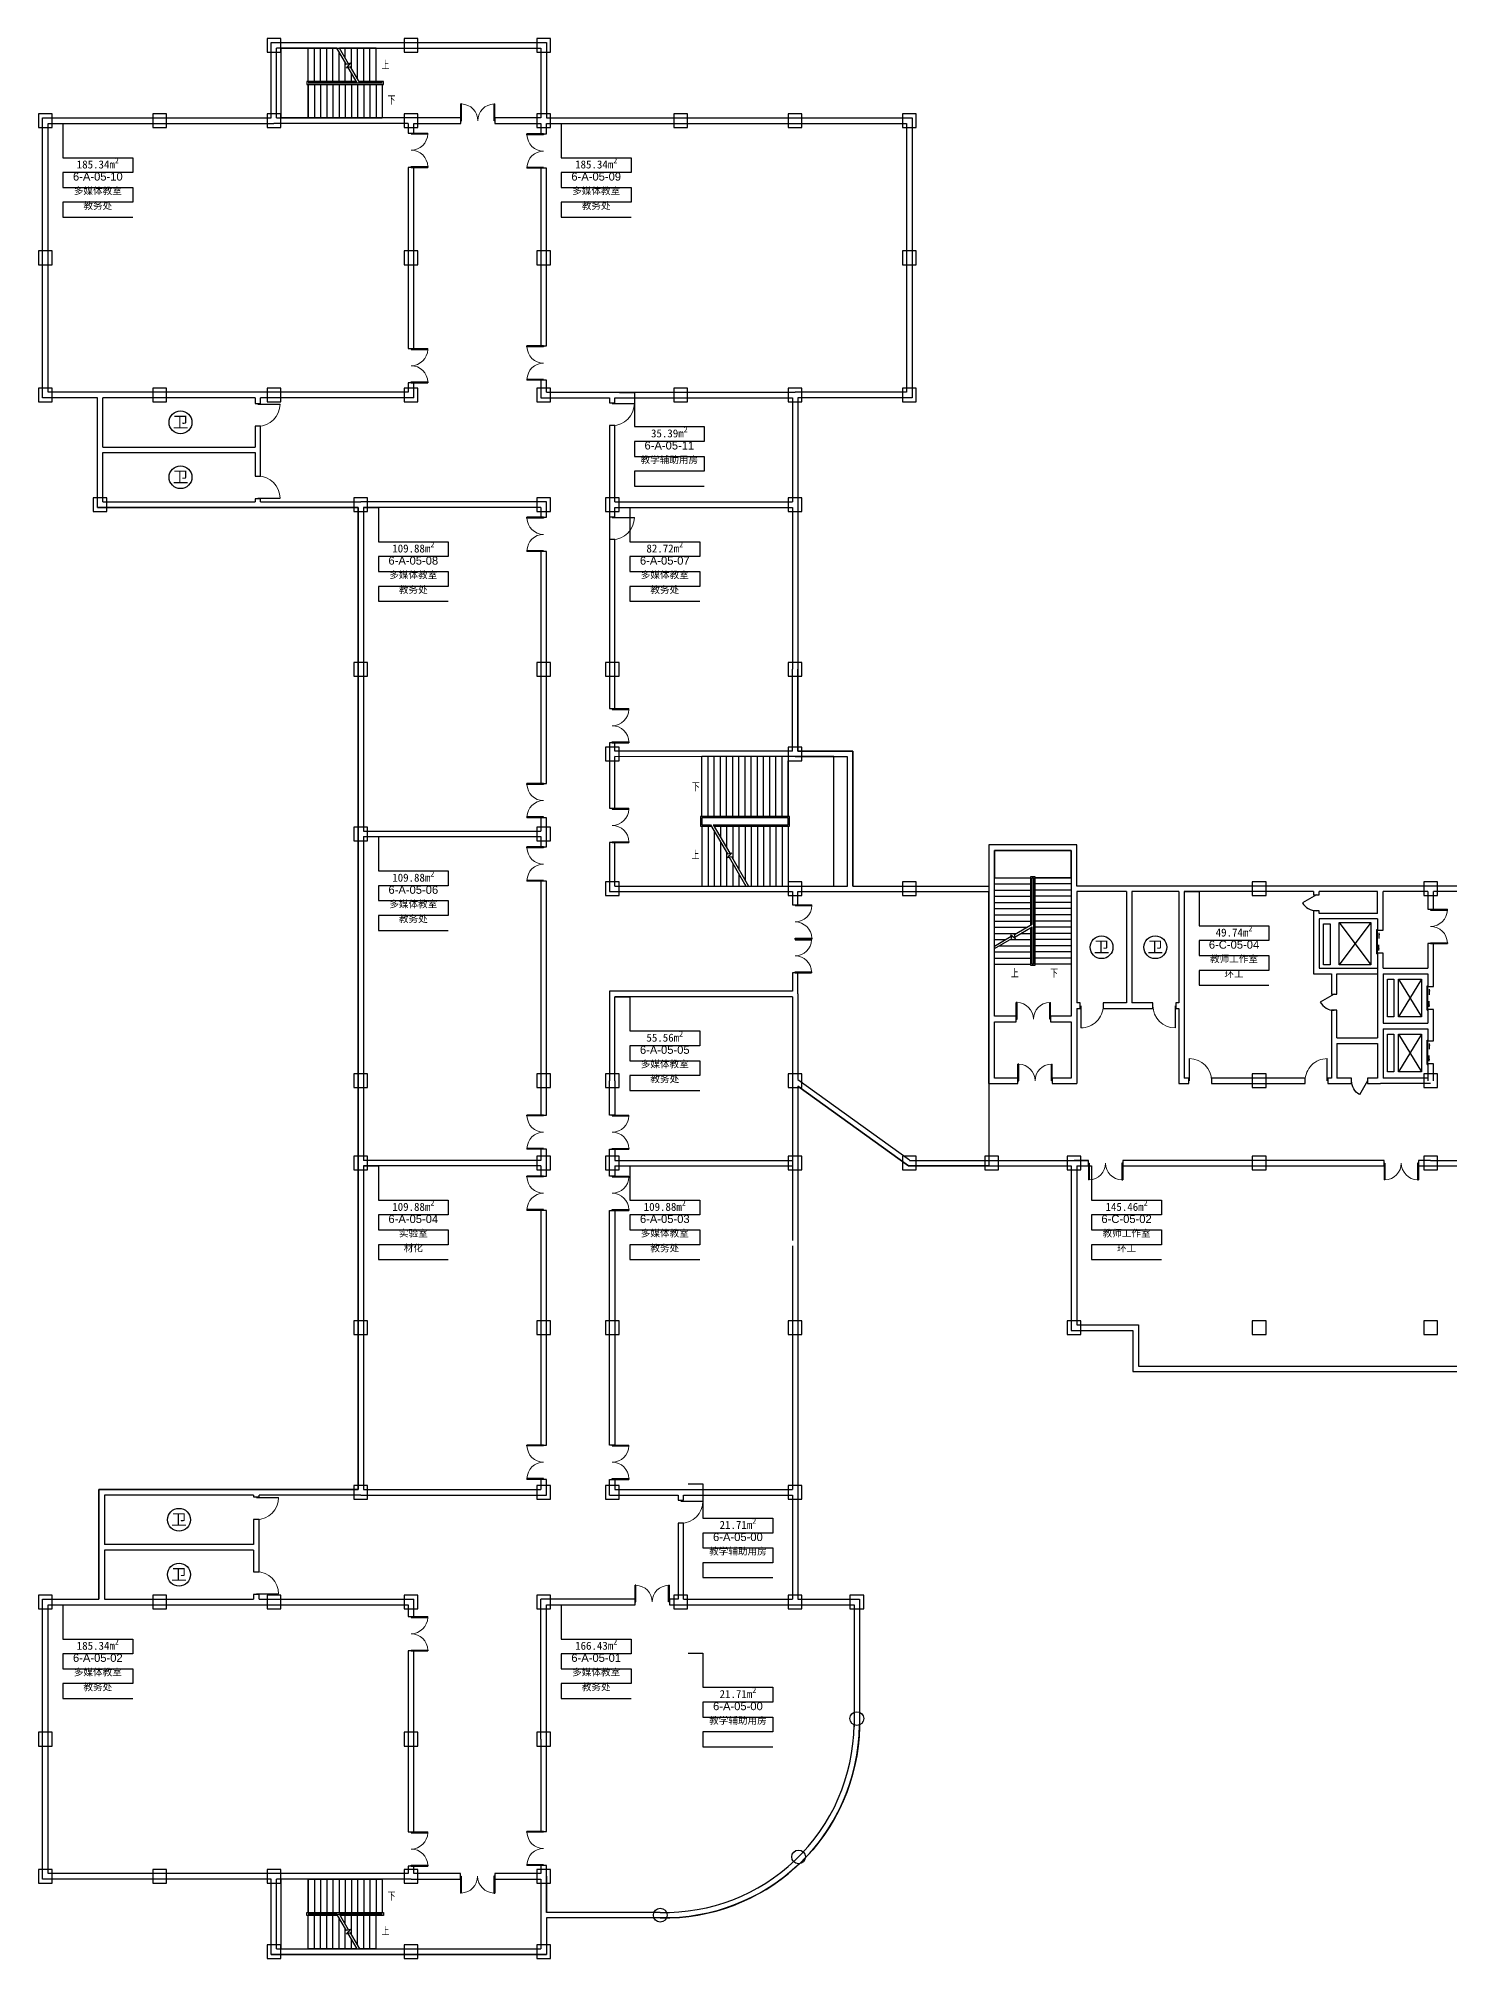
# Model space of a CAD drawing. Header units: millimetres. Extents: x 17250 to 146550, y 15000 to 99000.
# Drawn here: x 17250 to 78979, y 15000 to 99000 of the extents above; entities that cross this region are included whole.
import ezdxf

# ---------------------------------------------------------------- set-up
doc = ezdxf.new("R2010")
doc.units = ezdxf.units.MM
for name, color, linetype in [('4.1结构柱', 7, 'Continuous'), ('4.2墙体', 7, 'Continuous'), ('5面积', 7, 'Continuous'), ('6房间号', 7, 'Continuous'), ('7用途', 6, 'Continuous'), ('8单位', 4, 'Continuous')]:
    doc.layers.add(name, color=color, linetype=linetype)
doc.styles.add('_TCH_DIM', font='SIMPLEX', dxfattribs={"bigfont": 'GBCBIG'})
doc.styles.add('丙图', font='arial.ttf', dxfattribs={"height": 900})
doc.styles.add('乙图', font='arial.ttf', dxfattribs={"height": 600})

# ---------------------------------------------------------------- blocks, each defined once
blk = doc.blocks.new('$DorLib2D$00000002')
for p, q in [((-0.5, 0), (-0.5, 0.4875)), ((-0.475, 0.4875), (-0.5, 0.4875)), ((-0.5, 0), (-0.475, 0)), ((-0.475, 0), (-0.475, 0.4875)), ((0.475, 0), (0.475, 0.4875)), ((0.475, 0.4875), (0.5, 0.4875)), ((0.5, 0), (0.475, 0)), ((0.5, 0), (0.5, 0.4875))]:
    blk.add_line(p, q)
at = {"lineweight": 13}
for centre, start, end in [((-0.4875, 0), 0, 88.53072), ((0.4875, 0), 91.46928, 180)]:
    blk.add_arc(centre, 0.4875, start, end, dxfattribs=at)
blk = doc.blocks.new('$DorLib2D$00000003')
blk.add_line((0.47, 0), (0.47, 0.97))
at = {"lineweight": 13}
blk.add_arc((0.47, 0), 0.97, 90, 180, dxfattribs=at)
blk = doc.blocks.new('$DorLib2D$00000130')
at = {"color": 0, "linetype": 'Continuous'}
for p, q in [((-0.533, 0.66), (-0.533, 0.513)), ((0, 0.66), (-0.533, 0.66)), ((0, 0.513), (-0.533, 0.513)), ((-0.385, 0.269), (-0.14, 0.269)), ((-0.385, 0.269), (-0.3, 0.214)), ((-0.3, 0.214), (-0.3, 0.269)), ((0, 0.513), (0, 0.66)), ((0.533, 0.66), (0, 0.66)), ((0.533, 0.513), (0, 0.513)), ((0.385, 0.269), (0.14, 0.269)), ((0.3, 0.214), (0.3, 0.269)), ((0.385, 0.269), (0.3, 0.214)), ((0.533, 0.66), (0.533, 0.513))]:
    blk.add_line(p, q, dxfattribs=at)
blk = doc.blocks.new('$DorLib2D$00000228')
at = {"color": 0}
blk.add_line((0.5, 0), (0, 0.87), dxfattribs=at)
blk.add_arc((0.5, 0), 1, 120, 180, dxfattribs=at)
blk = doc.blocks.new('_FZHK')
blk.add_lwpolyline([(-0.5, -0.5), (0.5, -0.5), (0.5, 0.5), (-0.5, 0.5)], close=True)
blk = doc.blocks.new('_YZHK')
blk.add_circle((0, 0), 0.5)

msp = doc.modelspace()

# ---------------------------------------------------------------- linework, layer by layer
at = {"layer": '4.2墙体'}
for p, q in [((27430, 95520), (27430, 98820)), ((27430, 98820), (33550, 98820)), ((27670, 95520), (27670, 98580)), ((29050, 98580), (27670, 98580)), ((27850, 98580), (33550, 98580)), ((27850, 98580), (27850, 95520)), ((30306, 98580), (29050, 98580)), ((29050, 97110), (29050, 98580)), ((29050, 97110), (29050, 98580)), ((29320, 97110), (29320, 98580)), ((29590, 97110), (29590, 98580)), ((29860, 97110), (29860, 98580)), ((30130, 97110), (30130, 98580)), ((30720, 97862), (30306, 98580)), ((30400, 97110), (30400, 98416)), ((32020, 98580), (30421, 98580)), ((30820, 97889), (30421, 98580)), ((30670, 98149), (30670, 98580)), ((30940, 97681), (30940, 98580)), ((31210, 97214), (31210, 98580)), ((31480, 97110), (31480, 98580)), ((31750, 97110), (31750, 98580)), ((32020, 97110), (32020, 98580)), ((33550, 98820), (39470, 98820)), ((33550, 98580), (39230, 98580)), ((39230, 98580), (39230, 95520)), ((39470, 98820), (39470, 95520)), ((30670, 97110), (30670, 97949)), ((30900, 97910), (30720, 97862)), ((30728, 97704), (30900, 97910)), ((30900, 97751), (30728, 97704)), ((31189, 97050), (30800, 97724)), ((31304, 97050), (30900, 97751)), ((30940, 97110), (30940, 97481)), ((31154, 97110), (28990, 97110)), ((28990, 97110), (28990, 96990)), ((28990, 96990), (32350, 96990)), ((31189, 97050), (29050, 97050)), ((29050, 97050), (32290, 97050)), ((31189, 97050), (29050, 97050)), ((29050, 97050), (29050, 97050)), ((29050, 97050), (31189, 97050)), ((29050, 96990), (29050, 95520)), ((29050, 95520), (29050, 96990)), ((29320, 96990), (29320, 95520)), ((29590, 96990), (29590, 95520)), ((29860, 96990), (29860, 95520)), ((30130, 96990), (30130, 95520)), ((30400, 96990), (30400, 95520)), ((30670, 96990), (30670, 95520)), ((30940, 96990), (30940, 95520)), ((31210, 96990), (31210, 95520)), ((32350, 97110), (31270, 97110)), ((32020, 97050), (31304, 97050)), ((32290, 97050), (31304, 97050)), ((31304, 97050), (32290, 97050)), ((31480, 96990), (31480, 95520)), ((31750, 96990), (31750, 95520)), ((32020, 97050), (32290, 97050)), ((32020, 96990), (32020, 95520)), ((32290, 97050), (32290, 97050)), ((32290, 96990), (32290, 95520)), ((32350, 96990), (32350, 97110)), ((17430, 89400), (17430, 95520)), ((17430, 95520), (22550, 95520)), ((17670, 89400), (17670, 95280)), ((17670, 95280), (22550, 95280)), ((22550, 95520), (27430, 95520)), ((22550, 95280), (27550, 95280)), ((33430, 95280), (27550, 95280)), ((27670, 95520), (29050, 95520)), ((33550, 95520), (27850, 95520)), ((29050, 95520), (32290, 95520)), ((33430, 95280), (33430, 94858)), ((35722, 95520), (33550, 95520)), ((33670, 95280), (35722, 95280)), ((33670, 94858), (33670, 95280)), ((35722, 95280), (35722, 95520)), ((39230, 95520), (37222, 95520)), ((37222, 95520), (37222, 95280)), ((37222, 95280), (39230, 95280)), ((39230, 95280), (39230, 94820)), ((39470, 95520), (55470, 95520)), ((39470, 95280), (55230, 95280)), ((39470, 94820), (39470, 95280)), ((45650, 95520), (50350, 95520)), ((45650, 95280), (50350, 95280)), ((50350, 95520), (55230, 95520)), ((50350, 95280), (55230, 95280)), ((55230, 95280), (55230, 89400)), ((55470, 95520), (55470, 89400)), ((33430, 94858), (33670, 94858)), ((39230, 94820), (39470, 94820)), ((33670, 93358), (33430, 93358)), ((33430, 93358), (33430, 89400)), ((33670, 89400), (33670, 93358)), ((39470, 93320), (39230, 93320)), ((39230, 93320), (39230, 89400)), ((39470, 89400), (39470, 93320)), ((17430, 83280), (17430, 89400)), ((17670, 83520), (17670, 89400)), ((33430, 89400), (33430, 85432)), ((33670, 85432), (33670, 89400)), ((39230, 89400), (39230, 85545)), ((39470, 85545), (39470, 89400)), ((55230, 89400), (55230, 83520)), ((55470, 89400), (55470, 83280)), ((33430, 85432), (33670, 85432)), ((39230, 85545), (39470, 85545)), ((39470, 84045), (39230, 84045)), ((39230, 84045), (39230, 83280)), ((39470, 83520), (39470, 84045)), ((19830, 83280), (17430, 83280)), ((19950, 83520), (17670, 83520)), ((19830, 81000), (19830, 83280)), ((22550, 83520), (19950, 83520)), ((22550, 83280), (20070, 83280)), ((20070, 81120), (20070, 83280)), ((26850, 83520), (22550, 83520)), ((26730, 83280), (22550, 83280)), ((26730, 83280), (26730, 83032)), ((27550, 83520), (26850, 83520)), ((27550, 83280), (26970, 83280)), ((26970, 83032), (26970, 83280)), ((29430, 83520), (27550, 83520)), ((29550, 83280), (27550, 83280)), ((33430, 83520), (29430, 83520)), ((33670, 83280), (29550, 83280)), ((33670, 83932), (33430, 83932)), ((33430, 83932), (33430, 83520)), ((33670, 83280), (33670, 83932)), ((39230, 83280), (42230, 83280)), ((39470, 83520), (42350, 83520)), ((42230, 83280), (42230, 83059)), ((42350, 83520), (45350, 83520)), ((42470, 83280), (45350, 83280)), ((42470, 83059), (42470, 83280)), ((45350, 83520), (50350, 83520)), ((45350, 83280), (50230, 83280)), ((50230, 83280), (50230, 78720)), ((55230, 83520), (50350, 83520)), ((55470, 83280), (50470, 83280)), ((50470, 83280), (50470, 78600)), ((26730, 83032), (26970, 83032)), ((42230, 83059), (42470, 83059)), ((26970, 82032), (26730, 82032)), ((26730, 82032), (26730, 81120)), ((26970, 81000), (26970, 82032)), ((42470, 82059), (42230, 82059)), ((42230, 82059), (42230, 78077)), ((42470, 78720), (42470, 82059)), ((19830, 78480), (19830, 81000)), ((20070, 81120), (26730, 81120)), ((20070, 78720), (20070, 80880)), ((20070, 80880), (26730, 80880)), ((26730, 80880), (26730, 79855)), ((26970, 79855), (26970, 81000)), ((26730, 79855), (26970, 79855)), ((19830, 78480), (26850, 78480)), ((20070, 78720), (26730, 78720)), ((26970, 78855), (26730, 78855)), ((26730, 78855), (26730, 78720)), ((26850, 78480), (31230, 78480)), ((26970, 78720), (26970, 78855)), ((26970, 78720), (31350, 78720)), ((31230, 78480), (31230, 71400)), ((39470, 78720), (31350, 78720)), ((31470, 78480), (31470, 71400)), ((39230, 78480), (31470, 78480)), ((39230, 78480), (39230, 78053)), ((39470, 78053), (39470, 78720)), ((42230, 78300), (42230, 77077)), ((42470, 78720), (50230, 78720)), ((42470, 78480), (50230, 78480)), ((42470, 78047), (42470, 78480)), ((50230, 78480), (50230, 71400)), ((50470, 78600), (50470, 71400)), ((39230, 78053), (39470, 78053)), ((42230, 78077), (42470, 78077)), ((39470, 76553), (39230, 76553)), ((39230, 76553), (39230, 71400)), ((39470, 71400), (39470, 76553)), ((42470, 77077), (42230, 77077)), ((42230, 77077), (42230, 71400)), ((42470, 71400), (42470, 77077)), ((31230, 71400), (31230, 64200)), ((31470, 71400), (31470, 64320)), ((39230, 71400), (39230, 66406)), ((39470, 66406), (39470, 71400)), ((42230, 71400), (42230, 69684)), ((42470, 69684), (42470, 71400)), ((50230, 67819), (50230, 71400)), ((50470, 67819), (50470, 71400)), ((42230, 69684), (42470, 69684)), ((42470, 68184), (42230, 68184)), ((42230, 68184), (42230, 68000)), ((42230, 68184), (42230, 65322)), ((42470, 67820), (42470, 68221)), ((50230, 67819), (42470, 67820)), ((42470, 65322), (42470, 67580)), ((50350, 67579), (42470, 67580)), ((50350, 67580), (46270, 67580)), ((46270, 64960), (46270, 67580)), ((46540, 64960), (46540, 67580)), ((46810, 64960), (46810, 67580)), ((47080, 64960), (47080, 67580)), ((47350, 64960), (47350, 67580)), ((47620, 64960), (47620, 67580)), ((47890, 64960), (47890, 67580)), ((48160, 64960), (48160, 67580)), ((48430, 64960), (48430, 67580)), ((48700, 64960), (48700, 67580)), ((48970, 64960), (48970, 67580)), ((49240, 64960), (49240, 67580)), ((49510, 64960), (49510, 67580)), ((49780, 64960), (49780, 67580)), ((50050, 67580), (50050, 64960)), ((50050, 64960), (50050, 67400)), ((52050, 67580), (50350, 67580)), ((52641, 67579), (50350, 67579)), ((52881, 67819), (50470, 67819)), ((52050, 61920), (52050, 67580)), ((52641, 61920), (52641, 67579)), ((52881, 61920), (52881, 67819)), ((39230, 66406), (39470, 66406)), ((39470, 64906), (39230, 64906)), ((39230, 64906), (39230, 64320)), ((39470, 64200), (39470, 64906)), ((42230, 65322), (42470, 65322)), ((46210, 64960), (46210, 64540)), ((50110, 64960), (46210, 64960)), ((50050, 64900), (46270, 64900)), ((46270, 64900), (46270, 64600)), ((50050, 64900), (46270, 64900)), ((46270, 64600), (46270, 64900)), ((50050, 64600), (50050, 64900)), ((50050, 64900), (50050, 64600)), ((50110, 64540), (50110, 64960)), ((31230, 64200), (31230, 53400)), ((31470, 64320), (39230, 64320)), ((31470, 64080), (39230, 64080)), ((31470, 64080), (31470, 53400)), ((39230, 64080), (39230, 63629)), ((39470, 63629), (39470, 64200)), ((46210, 64540), (46688, 64540)), ((46270, 64600), (46654, 64600)), ((46270, 64600), (46654, 64600)), ((46270, 64540), (46270, 61920)), ((46540, 64540), (46540, 61920)), ((46654, 64600), (47390, 63324)), ((46769, 64600), (50050, 64600)), ((46769, 64600), (47490, 63351)), ((46769, 64600), (50050, 64600)), ((46804, 64540), (50110, 64540)), ((46810, 64540), (46810, 64529)), ((46810, 64329), (46810, 61920)), ((47080, 64540), (47080, 64061)), ((47080, 63861), (47080, 61920)), ((47350, 64540), (47350, 63594)), ((47620, 64540), (47620, 63126)), ((47890, 64540), (47890, 62659)), ((48160, 64540), (48160, 62191)), ((48430, 64540), (48430, 61920)), ((48700, 64540), (48700, 61920)), ((48970, 64540), (48970, 61920)), ((49240, 64540), (49240, 61920)), ((49510, 64540), (49510, 61920)), ((49780, 64540), (49780, 61920)), ((50050, 64540), (50050, 62100)), ((50050, 64540), (50050, 61920)), ((39230, 63629), (39470, 63629)), ((42470, 63822), (42230, 63822)), ((42230, 63822), (42230, 61680)), ((42470, 61920), (42470, 63822)), ((47350, 63394), (47350, 61920)), ((47390, 63324), (47562, 63371)), ((47562, 63371), (47390, 63165)), ((47390, 63165), (47570, 63213)), ((47470, 63186), (48201, 61920)), ((47570, 63213), (48316, 61920)), ((59070, 61800), (59070, 63480)), ((59070, 63480), (62430, 63480)), ((62430, 63480), (59070, 63480)), ((59070, 63480), (59070, 62280)), ((62430, 63480), (62430, 61800)), ((62430, 62280), (62430, 63480)), ((47620, 62926), (47620, 61920)), ((47890, 62459), (47890, 61920)), ((59070, 59296), (59070, 62280)), ((59070, 62280), (60660, 62280)), ((59070, 62280), (60660, 62280)), ((60660, 60214), (60660, 62340)), ((60660, 62340), (60840, 62340)), ((60720, 60249), (60720, 62280)), ((60720, 60249), (60720, 62280)), ((60720, 62280), (60780, 62280)), ((60720, 62280), (60780, 62280)), ((60780, 62280), (60780, 58500)), ((60780, 62280), (60780, 58500)), ((60840, 62340), (60840, 58440)), ((62430, 62280), (60840, 62280)), ((60840, 62280), (62430, 62280)), ((62430, 62280), (62430, 58500)), ((39470, 62129), (39230, 62129)), ((39230, 62129), (39230, 53400)), ((39470, 53400), (39470, 62129)), ((42230, 61680), (50230, 61680)), ((42470, 61920), (50350, 61920)), ((46270, 61920), (48201, 61920)), ((48160, 61991), (48160, 61920)), ((48316, 61920), (50350, 61920)), ((50230, 61680), (50230, 61100)), ((50350, 61920), (52641, 61920)), ((50350, 61920), (52050, 61920)), ((50470, 61680), (52761, 61680)), ((50470, 61100), (50470, 61680)), ((52761, 61680), (55350, 61680)), ((52881, 61920), (55350, 61920)), ((55350, 61920), (58830, 61920)), ((55350, 61680), (58830, 61680)), ((58830, 56100), (58830, 61680)), ((59070, 62010), (60660, 62010)), ((59070, 56220), (59070, 61800)), ((59070, 61740), (60660, 61740)), ((59070, 61470), (60660, 61470)), ((62430, 62010), (60840, 62010)), ((62430, 61740), (60840, 61740)), ((62430, 61470), (60840, 61470)), ((62430, 61800), (62430, 56686)), ((62670, 61680), (62670, 56806)), ((64840, 61680), (62670, 61680)), ((64840, 61680), (64840, 56806)), ((67130, 61680), (65080, 61680)), ((65080, 61680), (65080, 56806)), ((67130, 61680), (67130, 56806)), ((70650, 61680), (67370, 61680)), ((67370, 61680), (67370, 56686)), ((73030, 61680), (70650, 61680)), ((73030, 61680), (73030, 61540)), ((73030, 61540), (73270, 61540)), ((73270, 61540), (73270, 61680)), ((75830, 61680), (73270, 61680)), ((75830, 60720), (75830, 61680)), ((78030, 61680), (76070, 61680)), ((76070, 60600), (76070, 61680)), ((78030, 61680), (78030, 60903)), ((81900, 61680), (78270, 61680)), ((78270, 60903), (78270, 61680)), ((50230, 61100), (50470, 61100)), ((59070, 61200), (60660, 61200)), ((59070, 60930), (60660, 60930)), ((59070, 60660), (60660, 60660)), ((62430, 61200), (60840, 61200)), ((62430, 60930), (60840, 60930)), ((62430, 60660), (60840, 60660)), ((73270, 60840), (73030, 60840)), ((73030, 60840), (73030, 60600)), ((73030, 60600), (73030, 58081)), ((73270, 60720), (73270, 60840)), ((75830, 60720), (73270, 60720)), ((73270, 60480), (73270, 58321)), ((75830, 60480), (73270, 60480)), ((75830, 60480), (75830, 59990)), ((76070, 59990), (76070, 60600)), ((78030, 60903), (78270, 60903)), ((59070, 60390), (60660, 60390)), ((59070, 60120), (60496, 60120)), ((59070, 59850), (60029, 59850)), ((59070, 59296), (59804, 59720)), ((59831, 59620), (59784, 59792)), ((59784, 59792), (59990, 59620)), ((59942, 59800), (60720, 60249)), ((59990, 59620), (59942, 59800)), ((59969, 59700), (60720, 60134)), ((60229, 59850), (60660, 59850)), ((60660, 58440), (60660, 60099)), ((60720, 58500), (60720, 60134)), ((60720, 58500), (60720, 60134)), ((62430, 60390), (60840, 60390)), ((62430, 60120), (60840, 60120)), ((62430, 59850), (60840, 59850)), ((75531, 60319), (74142, 58466)), ((74142, 60319), (75531, 58466)), ((75830, 59990), (76070, 59990)), ((59070, 59181), (59831, 59620)), ((59070, 59580), (59561, 59580)), ((59070, 59310), (59094, 59310)), ((59070, 58500), (59070, 59181)), ((59070, 59040), (60660, 59040)), ((59294, 59310), (60660, 59310)), ((59761, 59580), (60660, 59580)), ((62430, 59580), (60840, 59580)), ((62430, 59310), (60840, 59310)), ((62430, 59040), (60840, 59040)), ((76070, 58990), (75830, 58990)), ((75830, 58990), (75830, 58200)), ((76070, 58320), (76070, 58990)), ((78270, 59403), (78030, 59403)), ((78030, 59403), (78030, 58320)), ((78270, 58200), (78270, 59403)), ((50470, 58126), (50230, 58126)), ((50230, 58126), (50230, 57320)), ((50470, 57200), (50470, 58126)), ((59070, 58770), (60660, 58770)), ((59070, 58500), (60660, 58500)), ((60840, 58440), (60660, 58440)), ((60780, 58500), (60720, 58500)), ((60720, 58500), (60780, 58500)), ((62430, 58770), (60840, 58770)), ((62430, 58500), (60840, 58500)), ((73030, 58081), (73810, 58081)), ((73270, 58321), (73930, 58321)), ((73810, 58081), (73810, 57187)), ((73930, 58321), (75830, 58321)), ((74050, 57187), (74050, 58081)), ((74050, 58081), (75830, 58081)), ((75830, 58321), (75830, 58081)), ((75830, 58200), (75830, 55800)), ((76070, 58320), (78030, 58320)), ((76070, 58080), (76070, 55920)), ((76070, 58080), (78030, 58080)), ((78030, 58080), (78030, 57522)), ((78270, 57522), (78270, 58200)), ((50230, 57320), (42230, 57320)), ((42230, 57320), (42230, 53400)), ((50470, 57200), (50470, 53461)), ((73810, 57187), (74050, 57187)), ((77750, 57844), (76742, 56197)), ((76742, 57844), (77750, 56197)), ((78030, 57522), (78270, 57522)), ((50230, 57080), (42470, 57080)), ((42470, 53400), (42470, 57080)), ((50230, 57080), (50230, 53400)), ((62430, 56686), (62430, 56220)), ((62825, 56806), (62670, 56806)), ((62670, 56566), (62670, 56100)), ((62670, 56566), (62825, 56566)), ((62825, 56566), (62825, 56806)), ((64840, 56806), (63825, 56806)), ((63825, 56806), (63825, 56566)), ((63825, 56566), (64960, 56566)), ((64960, 56566), (66001, 56566)), ((66001, 56806), (65080, 56806)), ((66001, 56566), (66001, 56806)), ((67130, 56806), (67001, 56806)), ((67001, 56806), (67001, 56566)), ((67001, 56566), (67130, 56566)), ((67130, 56566), (67130, 53280)), ((67370, 56686), (67370, 53520)), ((74050, 56487), (73810, 56487)), ((73810, 56487), (73810, 55158)), ((74050, 55278), (74050, 56487)), ((78270, 56522), (78030, 56522)), ((78030, 56522), (78030, 55920)), ((78270, 55800), (78270, 56522)), ((58830, 53280), (58830, 56100)), ((60024, 56220), (59070, 56220)), ((59070, 53520), (59070, 55980)), ((59070, 55980), (60024, 55980)), ((60024, 55980), (60024, 56220)), ((62430, 56220), (61524, 56220)), ((61524, 56220), (61524, 55980)), ((61524, 55980), (62430, 55980)), ((62430, 55980), (62430, 53520)), ((62670, 56100), (62670, 53280)), ((75830, 55800), (75830, 55278)), ((76070, 55920), (78030, 55920)), ((76070, 55680), (78030, 55680)), ((76070, 55680), (76070, 55158)), ((77750, 55444), (76742, 53797)), ((76742, 55444), (77750, 53797)), ((78030, 55680), (78030, 55145)), ((78270, 55145), (78270, 55800)), ((73810, 55158), (73810, 53520)), ((74050, 55278), (75830, 55278)), ((74050, 55038), (75830, 55038)), ((74050, 55038), (74050, 53520)), ((75830, 55038), (75830, 53520)), ((76070, 55158), (76070, 53520)), ((78030, 55145), (78270, 55145)), ((78270, 54145), (78030, 54145)), ((78030, 54145), (78030, 53400)), ((78270, 53400), (78270, 54145)), ((31230, 53400), (31230, 49800)), ((31470, 53400), (31470, 49920)), ((39230, 53400), (39230, 51902)), ((39470, 51902), (39470, 53400)), ((42230, 51902), (42230, 53400)), ((42470, 53400), (42470, 51902)), ((50230, 53400), (50230, 49800)), ((50470, 53461), (55350, 49948)), ((50470, 53166), (50470, 49800)), ((50470, 53166), (55311, 49680)), ((58830, 53280), (60096, 53280)), ((60096, 53520), (59070, 53520)), ((60096, 53280), (60096, 53520)), ((62430, 53520), (61596, 53520)), ((61596, 53520), (61596, 53280)), ((61596, 53280), (62670, 53280)), ((67130, 53280), (67570, 53280)), ((67570, 53520), (67370, 53520)), ((67570, 53280), (67570, 53520)), ((70650, 53520), (68570, 53520)), ((68570, 53520), (68570, 53280)), ((68570, 53280), (70650, 53280)), ((72659, 53520), (70650, 53520)), ((70650, 53280), (72659, 53280)), ((72659, 53280), (72659, 53520)), ((73810, 53520), (73659, 53520)), ((73659, 53520), (73659, 53280)), ((73659, 53280), (73930, 53280)), ((73930, 53280), (74695, 53280)), ((74695, 53520), (74050, 53520)), ((74695, 53280), (74695, 53520)), ((75830, 53520), (75395, 53520)), ((75395, 53520), (75395, 53280)), ((75395, 53280), (75950, 53280)), ((78150, 53280), (75950, 53280)), ((78030, 53520), (76070, 53520)), ((39230, 51902), (39470, 51902)), ((42470, 51902), (42230, 51902)), ((39470, 50402), (39230, 50402)), ((39230, 50402), (39230, 49920)), ((39470, 49800), (39470, 50402)), ((42230, 49800), (42230, 50402)), ((42230, 50402), (42470, 50402)), ((42470, 50402), (42470, 49920)), ((31230, 49800), (31230, 42600)), ((39230, 49920), (31470, 49920)), ((39230, 49680), (31470, 49680)), ((31470, 49680), (31470, 42600)), ((39230, 49680), (39230, 49230)), ((39470, 49230), (39470, 49800)), ((42230, 49230), (42230, 49800)), ((42470, 49920), (50230, 49920)), ((42470, 49680), (50230, 49680)), ((42470, 49680), (42470, 49230)), ((50230, 49800), (50230, 46420)), ((50470, 49800), (50470, 42300)), ((55311, 49680), (62430, 49680)), ((55350, 49920), (63180, 49920)), ((55350, 49920), (62550, 49920)), ((63180, 49920), (62550, 49920)), ((62670, 49680), (62670, 42720)), ((62670, 49680), (63180, 49680)), ((62670, 49680), (63180, 49680)), ((63180, 49680), (63180, 49920)), ((70650, 49920), (64680, 49920)), ((64680, 49920), (64680, 49680)), ((64680, 49680), (70650, 49680)), ((76116, 49920), (70650, 49920)), ((70650, 49680), (76116, 49680)), ((76116, 49680), (76116, 49920)), ((78150, 49920), (77616, 49920)), ((77616, 49920), (77616, 49680)), ((77616, 49680), (78150, 49680)), ((78150, 49920), (79950, 49920)), ((78150, 49680), (79830, 49680)), ((39230, 49230), (39470, 49230)), ((42470, 49230), (42230, 49230)), ((39470, 47730), (39230, 47730)), ((39230, 47730), (39230, 42600)), ((39470, 42600), (39470, 47730)), ((42230, 42600), (42230, 47730)), ((42230, 47730), (42470, 47730)), ((42470, 47730), (42470, 42600)), ((50230, 46180), (50230, 42600)), ((50470, 42900), (50470, 35400)), ((31230, 42600), (31230, 35520)), ((31470, 42600), (31470, 35520)), ((39230, 42600), (39230, 37465)), ((39470, 37465), (39470, 42600)), ((42230, 37465), (42230, 42600)), ((42470, 42600), (42470, 37465)), ((50230, 42600), (50230, 35520)), ((62670, 42720), (65370, 42720)), ((65370, 42720), (65370, 40920)), ((65370, 40920), (79830, 40920)), ((39230, 37465), (39470, 37465)), ((42470, 37465), (42230, 37465)), ((26785, 35520), (19895, 35520)), ((19895, 35520), (19895, 32994)), ((26665, 35280), (20135, 35280)), ((20135, 35280), (20135, 33114)), ((26665, 35280), (26665, 35202)), ((31230, 35520), (26785, 35520)), ((31350, 35280), (26905, 35280)), ((26905, 35202), (26905, 35280)), ((31350, 35280), (39470, 35280)), ((31470, 35520), (39230, 35520)), ((39470, 35965), (39230, 35965)), ((39230, 35965), (39230, 35520)), ((39470, 35280), (39470, 35965)), ((42230, 35280), (42230, 35965)), ((42230, 35965), (42470, 35965)), ((42230, 35280), (42350, 35280)), ((42350, 35280), (45230, 35280)), ((42470, 35965), (42470, 35520)), ((42470, 35520), (45350, 35520)), ((45230, 35280), (45230, 35047)), ((45350, 35520), (50230, 35520)), ((45470, 35280), (50230, 35280)), ((45470, 35047), (45470, 35280)), ((50230, 35280), (50230, 30720)), ((50470, 35400), (50470, 30720)), ((26665, 35202), (26905, 35202)), ((45230, 35047), (45470, 35047)), ((26905, 34202), (26665, 34202)), ((26665, 34202), (26665, 33114)), ((26905, 32994), (26905, 34202)), ((45470, 34047), (45230, 34047)), ((45230, 34047), (45230, 30720)), ((45470, 30720), (45470, 34047)), ((19895, 32994), (19895, 30720)), ((26665, 33114), (20135, 33114)), ((20135, 32874), (20135, 30720)), ((26665, 32874), (20135, 32874)), ((26665, 32874), (26665, 31921)), ((26905, 31921), (26905, 32994)), ((26665, 31921), (26905, 31921)), ((17430, 24600), (17430, 30720)), ((17430, 30720), (19895, 30720)), ((17670, 24600), (17670, 30480)), ((17670, 30480), (20015, 30480)), ((20015, 30480), (22550, 30480)), ((20135, 30720), (22550, 30720)), ((22550, 30720), (26665, 30720)), ((22550, 30480), (26785, 30480)), ((26905, 30921), (26665, 30921)), ((26665, 30921), (26665, 30720)), ((26785, 30480), (27550, 30480)), ((26905, 30720), (26905, 30921)), ((26905, 30720), (27550, 30720)), ((27550, 30720), (33670, 30720)), ((27550, 30480), (33430, 30480)), ((33430, 30480), (33430, 29961)), ((33670, 29961), (33670, 30720)), ((39230, 24600), (39230, 30720)), ((43349, 30720), (39230, 30720)), ((39470, 24600), (39470, 30480)), ((39470, 30480), (43349, 30480)), ((43349, 30480), (43349, 30720)), ((45230, 30720), (44849, 30720)), ((44849, 30720), (44849, 30480)), ((44849, 30480), (45350, 30480)), ((45350, 30480), (50350, 30480)), ((45470, 30720), (50230, 30720)), ((50350, 30480), (52930, 30480)), ((50470, 30720), (53170, 30720)), ((52930, 30480), (52930, 25135)), ((53170, 30720), (53170, 25133)), ((33430, 29961), (33670, 29961)), ((33670, 28461), (33430, 28461)), ((33430, 28461), (33430, 24600)), ((33670, 24600), (33670, 28461)), ((17430, 18480), (17430, 24600)), ((17670, 18720), (17670, 24600)), ((33430, 24600), (33430, 20543)), ((33670, 20543), (33670, 24600)), ((39230, 24600), (39230, 20566)), ((39470, 20566), (39470, 24600)), ((33430, 20543), (33670, 20543)), ((39230, 20566), (39470, 20566)), ((22550, 18480), (17430, 18480)), ((27430, 18480), (17550, 18480)), ((22550, 18720), (17670, 18720)), ((27550, 18720), (22250, 18720)), ((27430, 15180), (27430, 18480)), ((33430, 18720), (27550, 18720)), ((33550, 18480), (27670, 18480)), ((27670, 15420), (27670, 18480)), ((29050, 18480), (27670, 18480)), ((27850, 18480), (27850, 15420)), ((29050, 18480), (32290, 18480)), ((29050, 18480), (29050, 17010)), ((29050, 17010), (29050, 18480)), ((29320, 18480), (29320, 17010)), ((29590, 18480), (29590, 17010)), ((29860, 18480), (29860, 17010)), ((30130, 18480), (30130, 17010)), ((30400, 18480), (30400, 17010)), ((30670, 18480), (30670, 17010)), ((30940, 18480), (30940, 17010)), ((31210, 18480), (31210, 17010)), ((31480, 18480), (31480, 17010)), ((31750, 18480), (31750, 17010)), ((32020, 18480), (32020, 17010)), ((32290, 18480), (32290, 17010)), ((33670, 19043), (33430, 19043)), ((33430, 19043), (33430, 18720)), ((33550, 18480), (35711, 18480)), ((33670, 18720), (33670, 19043)), ((35711, 18720), (33670, 18720)), ((35711, 18480), (35711, 18720)), ((39230, 18720), (37211, 18720)), ((37211, 18720), (37211, 18480)), ((37211, 18480), (39230, 18480)), ((39470, 19066), (39230, 19066)), ((39230, 19066), (39230, 18720)), ((39230, 18480), (39230, 16900)), ((39470, 17020), (39470, 19066)), ((39470, 18600), (39470, 17020)), ((28990, 16890), (28990, 17010)), ((28990, 17010), (32350, 17010)), ((30340, 16890), (28990, 16890)), ((30306, 16950), (29050, 16950)), ((29050, 16950), (32290, 16950)), ((30306, 16950), (29050, 16950)), ((29050, 16950), (29050, 16950)), ((29050, 16950), (30306, 16950)), ((29050, 15420), (29050, 16890)), ((29050, 15420), (29050, 16890)), ((29320, 15420), (29320, 16890)), ((29590, 15420), (29590, 16890)), ((29860, 15420), (29860, 16890)), ((30130, 15420), (30130, 16890)), ((30720, 16232), (30306, 16950)), ((32020, 16950), (30421, 16950)), ((30820, 16259), (30421, 16950)), ((32290, 16950), (30421, 16950)), ((30421, 16950), (32290, 16950)), ((32350, 16890), (30456, 16890)), ((30670, 16519), (30670, 16890)), ((30940, 16051), (30940, 16890)), ((31210, 15584), (31210, 16890)), ((31480, 15420), (31480, 16890)), ((31750, 15420), (31750, 16890)), ((32020, 16950), (32290, 16950)), ((32020, 15420), (32020, 16890)), ((32290, 16950), (32290, 16950)), ((32350, 17010), (32350, 16890)), ((39230, 16900), (39230, 15420)), ((44450, 17020), (39470, 17020)), ((30400, 15420), (30400, 16786)), ((30670, 15420), (30670, 16319)), ((30900, 16280), (30720, 16232)), ((30728, 16074), (30900, 16280)), ((30900, 16121), (30728, 16074)), ((31189, 15420), (30800, 16094)), ((31304, 15420), (30900, 16121)), ((44450, 16780), (39470, 16780)), ((39470, 16780), (39470, 15180)), ((27430, 15180), (33550, 15180)), ((27670, 15420), (29050, 15420)), ((27850, 15420), (33550, 15420)), ((31189, 15420), (29050, 15420)), ((30940, 15420), (30940, 15851)), ((32020, 15420), (31304, 15420)), ((33550, 15420), (39230, 15420)), ((33550, 15180), (39470, 15180))]:
    msp.add_line(p, q, dxfattribs=at)
msp.add_lwpolyline([(58830, 56100), (58830, 53280), (58830, 49680), (55311, 49680), (50470, 53166), (50470, 49800), (50470, 42900), (50470, 35400), (50470, 30720), (53170, 30720), (53170, 25133, -0.414214), (44449, 16780), (39470, 16780), (39470, 15180), (33550, 15180), (27430, 15180), (27430, 18480), (17430, 18480), (17430, 24600), (17430, 30720), (19895, 30720), (19895, 32994), (19895, 35520), (26785, 35520), (31230, 35520), (31230, 42600), (31230, 49800), (31230, 53400), (31230, 64200), (31230, 71400), (31230, 78480), (26850, 78480), (19830, 78480), (19830, 81000), (19830, 83280), (17430, 83280), (17430, 89400), (17430, 95520), (22550, 95520), (27430, 95520), (27430, 98820), (33550, 98820), (39470, 98820), (39470, 95520), (55470, 95520), (55470, 89400), (55470, 83280), (50470, 83280), (50470, 78600), (50470, 71400), (50470, 67819), (52881, 67819), (52881, 61920), (55350, 61920), (58830, 61920)], format="xyb", close=True, dxfattribs=at)
for points in [[(81900, 61920), (75950, 61920), (73150, 61920), (70650, 61920), (67250, 61920), (64960, 61920), (62670, 61920), (62670, 63720), (58830, 63720), (58830, 49680)], [(58830, 49680), (62430, 49680), (62430, 42480), (65130, 42480), (65130, 40680), (80070, 40680)]]:
    msp.add_lwpolyline(points, dxfattribs=at)
for points in [[(73461, 60273), (73756, 60273), (73756, 58466), (73461, 58466)], [(74142, 60319), (75531, 60319), (75531, 58466), (74142, 58466)], [(76264, 57844), (76536, 57844), (76536, 56197), (76264, 56197)], [(76742, 57844), (77750, 57844), (77750, 56197), (76742, 56197)], [(76264, 55444), (76536, 55444), (76536, 53797), (76264, 53797)], [(76742, 55444), (77750, 55444), (77750, 53797), (76742, 53797)]]:
    msp.add_lwpolyline(points, close=True, dxfattribs=at)
for centre in [(23465, 82203), (23465, 79803), (63755, 59243), (66105, 59243), (23400, 34197), (23400, 31797)]:
    msp.add_circle(centre, 500, dxfattribs=at)
for radius, start, end in [(8539, 312.02955, 359.38798), (8299, 313.54118, 359.3613), (8539, 268.77142, 355.18385), (8299, 268.73588, 313.54118)]:
    msp.add_arc((44633, 25317), radius, start, end, dxfattribs=at)
at = {"layer": 'Defpoints'}
for points in [[(17670, 95280), (18320, 95280), (18320, 93780), (21378, 93780), (21378, 93130), (18320, 93130), (18320, 92480), (21378, 92480), (21378, 91830), (18320, 91830), (18320, 91180), (21378, 91180)], [(39470, 95280), (40120, 95280), (40120, 93780), (43178, 93780), (43178, 93130), (40120, 93130), (40120, 92480), (43178, 92480), (43178, 91830), (40120, 91830), (40120, 91180), (43178, 91180)], [(42670, 83516), (43320, 83516), (43320, 82016), (46378, 82016), (46378, 81366), (43320, 81366), (43320, 80716), (46378, 80716), (46378, 80066), (43320, 80066), (43320, 79416), (46378, 79416)], [(31470, 78480), (32120, 78480), (32120, 76980), (35178, 76980), (35178, 76330), (32120, 76330), (32120, 75680), (35178, 75680), (35178, 75030), (32120, 75030), (32120, 74380), (35178, 74380)], [(42470, 78480), (43120, 78480), (43120, 76980), (46178, 76980), (46178, 76330), (43120, 76330), (43120, 75680), (46178, 75680), (46178, 75030), (43120, 75030), (43120, 74380), (46178, 74380)], [(31470, 64080), (32120, 64080), (32120, 62580), (35178, 62580), (35178, 61930), (32120, 61930), (32120, 61280), (35178, 61280), (35178, 60630), (32120, 60630), (32120, 59980), (35178, 59980)], [(67370, 61680), (68020, 61680), (68020, 60180), (71078, 60180), (71078, 59530), (68020, 59530), (68020, 58880), (71078, 58880), (71078, 58230), (68020, 58230), (68020, 57580), (71078, 57580)], [(42470, 57080), (43120, 57080), (43120, 55580), (46178, 55580), (46178, 54930), (43120, 54930), (43120, 54280), (46178, 54280), (46178, 53630), (43120, 53630), (43120, 52980), (46178, 52980)], [(31470, 49680), (32120, 49680), (32120, 48180), (35178, 48180), (35178, 47530), (32120, 47530), (32120, 46880), (35178, 46880), (35178, 46230), (32120, 46230), (32120, 45580), (35178, 45580)], [(42470, 49680), (43120, 49680), (43120, 48180), (46178, 48180), (46178, 47530), (43120, 47530), (43120, 46880), (46178, 46880), (46178, 46230), (43120, 46230), (43120, 45580), (46178, 45580)], [(62670, 49680), (63320, 49680), (63320, 48180), (66378, 48180), (66378, 47530), (63320, 47530), (63320, 46880), (66378, 46880), (66378, 46230), (63320, 46230), (63320, 45580), (66378, 45580)], [(45670, 35767), (46320, 35767), (46320, 34267), (49378, 34267), (49378, 33617), (46320, 33617), (46320, 32967), (49378, 32967), (49378, 32317), (46320, 32317), (46320, 31667), (49378, 31667)], [(17670, 30480), (18320, 30480), (18320, 28980), (21378, 28980), (21378, 28330), (18320, 28330), (18320, 27680), (21378, 27680), (21378, 27030), (18320, 27030), (18320, 26380), (21378, 26380)], [(39470, 30480), (40120, 30480), (40120, 28980), (43178, 28980), (43178, 28330), (40120, 28330), (40120, 27680), (43178, 27680), (43178, 27030), (40120, 27030), (40120, 26380), (43178, 26380)], [(45670, 28367), (46320, 28367), (46320, 26867), (49378, 26867), (49378, 26217), (46320, 26217), (46320, 25567), (49378, 25567), (49378, 24917), (46320, 24917), (46320, 24267), (49378, 24267)]]:
    msp.add_lwpolyline(points, dxfattribs=at)

# ---------------------------------------------------------------- block references
at = {"layer": '4.1结构柱', "xscale": 600, "yscale": 600, "zscale": 600}
for name, p in [('_FZHK', (27550, 98700)), ('_FZHK', (33550, 98700)), ('_FZHK', (39350, 98700)), ('_FZHK', (17550, 95400)), ('_FZHK', (22550, 95400)), ('_FZHK', (27550, 95400)), ('_FZHK', (33550, 95400)), ('_FZHK', (39350, 95400)), ('_FZHK', (45350, 95400)), ('_FZHK', (50350, 95400)), ('_FZHK', (55350, 95400)), ('_FZHK', (17550, 89400)), ('_FZHK', (33550, 89400)), ('_FZHK', (39350, 89400)), ('_FZHK', (55350, 89400)), ('_FZHK', (17550, 83400)), ('_FZHK', (22550, 83400)), ('_FZHK', (27550, 83400)), ('_FZHK', (33550, 83400)), ('_FZHK', (39350, 83400)), ('_FZHK', (45350, 83400)), ('_FZHK', (50350, 83400)), ('_FZHK', (55350, 83400)), ('_FZHK', (19950, 78600)), ('_FZHK', (31350, 78600)), ('_FZHK', (39350, 78600)), ('_FZHK', (42350, 78600)), ('_FZHK', (50350, 78600)), ('_FZHK', (31350, 71400)), ('_FZHK', (39350, 71400)), ('_FZHK', (42350, 71400)), ('_FZHK', (50350, 71400)), ('_FZHK', (31350, 64200)), ('_FZHK', (39350, 64200)), ('_FZHK', (42350, 61800)), ('_FZHK', (50350, 61800)), ('_FZHK', (55350, 61800)), ('_FZHK', (70650, 61800)), ('_FZHK', (78150, 61800)), ('_FZHK', (31350, 53400)), ('_FZHK', (39350, 53400)), ('_FZHK', (42350, 53400)), ('_FZHK', (50350, 53400)), ('_FZHK', (70650, 53400)), ('_FZHK', (78150, 53400)), ('_FZHK', (31350, 49800)), ('_FZHK', (39350, 49800)), ('_FZHK', (42350, 49800)), ('_FZHK', (50350, 49800)), ('_FZHK', (55350, 49800)), ('_FZHK', (58950, 49802)), ('_FZHK', (62550, 49800)), ('_FZHK', (70650, 49800)), ('_FZHK', (78150, 49800)), ('_FZHK', (31350, 42600)), ('_FZHK', (39350, 42600)), ('_FZHK', (42350, 42600)), ('_FZHK', (50350, 42600)), ('_FZHK', (62550, 42600)), ('_FZHK', (70650, 42600)), ('_FZHK', (78150, 42600)), ('_FZHK', (31350, 35400)), ('_FZHK', (39350, 35400)), ('_FZHK', (42350, 35400)), ('_FZHK', (50350, 35400)), ('_FZHK', (17550, 30600)), ('_FZHK', (22550, 30600)), ('_FZHK', (27550, 30600)), ('_FZHK', (33550, 30600)), ('_FZHK', (39350, 30600)), ('_FZHK', (45350, 30600)), ('_FZHK', (50350, 30600)), ('_FZHK', (53050, 30600)), ('_YZHK', (53050, 25500)), ('_FZHK', (17550, 24600)), ('_FZHK', (33550, 24600)), ('_FZHK', (39350, 24600)), ('_YZHK', (50501, 19449)), ('_FZHK', (17550, 18600)), ('_FZHK', (22550, 18600)), ('_FZHK', (27550, 18600)), ('_FZHK', (33550, 18600)), ('_FZHK', (39350, 18600)), ('_YZHK', (44450, 16900)), ('_FZHK', (27550, 15300)), ('_FZHK', (33550, 15300)), ('_FZHK', (39350, 15300))]:
    msp.add_blockref(name, p, dxfattribs=at)
at = {"layer": '4.1结构柱', "xscale": 600, "yscale": 600, "zscale": 600, "rotation": 90}
for p in [(42350, 67700), (50350, 67700)]:
    msp.add_blockref('_FZHK', p, dxfattribs=at)
at = {"layer": '4.2墙体'}
for name, p, xscale, yscale, zscale, rotation in [('$DorLib2D$00000002', (36472, 95400), 1500, -1500, 1500, 180), ('$DorLib2D$00000002', (33550, 94108), 1500, 1500, 1500, 270.0000000000011), ('$DorLib2D$00000002', (39350, 94070), 1500, -1500, 1500, 270), ('$DorLib2D$00000002', (33550, 84682), 1500, 1500, 1500, 270), ('$DorLib2D$00000002', (39350, 84795), 1500, -1500, 1500, 270), ('$DorLib2D$00000003', (26850, 82532), 1000, -1000, 1000, 90.00000000013895), ('$DorLib2D$00000003', (42350, 82559), 1000, -1000, 1000, 90), ('$DorLib2D$00000003', (26850, 79355), -1000, -1000, -1000, 89.999999999861), ('$DorLib2D$00000002', (39350, 77303), 1500, 1500, 1500, 90), ('$DorLib2D$00000003', (42350, 77577), -1000, 1000, -1000, 270), ('$DorLib2D$00000002', (42350, 68934), 1500, 1500, 1500, 270), ('$DorLib2D$00000002', (39350, 65656), 1500, 1500, 1500, 89.99999999999908), ('$DorLib2D$00000002', (42350, 64572), 1500, 1500, 1500, 270), ('$DorLib2D$00000002', (39350, 62879), -1500, -1500, -1500, 270), ('$DorLib2D$00000228', (73150, 61190), -700, -700, -700, 269.9999999999778), ('$DorLib2D$00000002', (50350, 60350), 1500, 1500, 1500, 270), ('$DorLib2D$00000002', (78150, 60153), -1500, -1500, -1500, 89.99999999999257), ('$DorLib2D$00000130', (75950, 59490), -1000, 240, -1000, 90.00000000008617), ('$DorLib2D$00000002', (50350, 58863), 1473.452627357328, 1473.452627357328, 1473.452627357328, 270), ('$DorLib2D$00000228', (73930, 56837), -700, -700, -700, 270), ('$DorLib2D$00000130', (78150, 57022), -1000, 240, -1000, 89.99999999998609), ('$DorLib2D$00000003', (63325, 56686), -1000, -1000, -1000, 359.9999999999004), ('$DorLib2D$00000130', (78150, 54645), -1000, 240, -1000, 90.00000000003612), ('$DorLib2D$00000002', (60846, 53400), 1500, -1500, 1500, 180.0000000000009), ('$DorLib2D$00000003', (73159, 53400), -1000, -1000, -1000, 179.9999999999806), ('$DorLib2D$00000228', (75045, 53400), -700, 700, -700, 180.0000000000314), ('$DorLib2D$00000002', (39350, 51152), 1500, 1500, 1500, 90), ('$DorLib2D$00000002', (42350, 51152), -1500, 1500, 1500, 270), ('$DorLib2D$00000002', (39350, 48480), 1500, 1500, 1500, 90), ('$DorLib2D$00000002', (42350, 48480), -1500, 1500, 1500, 270), ('$DorLib2D$00000002', (39350, 36715), 1500, 1500, 1500, 90), ('$DorLib2D$00000002', (42350, 36715), -1500, 1500, 1500, 270), ('$DorLib2D$00000003', (26785, 34702), -1000, 1000, -1000, 270.0000000000637), ('$DorLib2D$00000003', (45350, 34547), 1000, -1000, 1000, 90), ('$DorLib2D$00000003', (26785, 31421), 1000, 1000, 1000, 270.0000000000725), ('$DorLib2D$00000002', (33550, 29211), -1500, -1500, -1500, 90.00000000000216), ('$DorLib2D$00000002', (33550, 19793), 1500, -1500, 1500, 90.0000000000011), ('$DorLib2D$00000002', (39350, 19816), 1500, 1500, 1500, 90), ('$DorLib2D$00000002', (36461, 18600), 1500, 1500, 1500, 180)]:
    msp.add_blockref(name, p, dxfattribs=dict(at, xscale=xscale, yscale=yscale, zscale=zscale, rotation=rotation))
for name, p, xscale, yscale, zscale in [('$DorLib2D$00000002', (60774, 56100), 1500, 1500, 1500), ('$DorLib2D$00000003', (66501, 56686), 1000, -1000, 1000), ('$DorLib2D$00000003', (68070, 53400), -1000, 1000, -1000), ('$DorLib2D$00000002', (63930, 49800), 1500, -1500, 1500), ('$DorLib2D$00000002', (76866, 49800), 1500, -1500, 1500), ('$DorLib2D$00000002', (44099, 30600), 1500, 1500, 1500)]:
    msp.add_blockref(name, p, dxfattribs=dict(at, xscale=xscale, yscale=yscale, zscale=zscale))

# ---------------------------------------------------------------- texts
at = {"layer": '4.2墙体', "style": '_TCH_DIM'}
for s, p in [('上', (32260, 97640)), ('下', (32530, 96110)), ('下', (45840, 66065)), ('上', (45821, 63085)), ('上', (59791, 57910)), ('下', (61510, 57910)), ('下', (32530, 17540)), ('上', (32260, 16010))]:
    msp.add_text(s, height=338, dxfattribs=at).set_placement(p)
at = {"layer": '4.2墙体', "char_height": 500, "attachment_point": 5, "style": '丙图'}
for insert in [(23465, 82203), (23465, 79803), (63755, 59243), (66105, 59243), (23400, 34197), (23400, 31797)]:
    msp.add_mtext('{\\fSimSun|b0|i0|c134|p2;卫}', dxfattribs=dict(at, insert=insert))
at = {"layer": '5面积', "char_height": 350, "attachment_point": 1}
for s, heights, insert in [('\\A1;\\pxqc;185.34m{\\H0.7x;\\S2^ ;}', [-358], (18320, 93780)), ('\\A1;\\pxqc;185.34m{\\H0.7x;\\S2^ ;}', [-358], (40120, 93780)), ('\\A1;\\pxqc;35.39m{\\H0.7x;\\S2^ ;}', [-358], (43320, 82016)), ('\\A1;\\pxqc;109.88m{\\H0.7x;\\S2^ ;}', [-357], (32120, 76980)), ('\\A1;\\pxqc;82.72m{\\H0.7x;\\S2^ ;}', [-357], (43120, 76980)), ('\\A1;\\pxqc;109.88m{\\H0.7x;\\S2^ ;}', [-357], (32120, 62580)), ('\\A1;\\pxqc;49.74m{\\H0.7x;\\S2^ ;}', [-357], (68020, 60180)), ('\\A1;\\pxqc;55.56m{\\H0.7x;\\S2^ ;}', [-357], (43120, 55580)), ('\\A1;\\pxqc;109.88m{\\H0.7x;\\S2^ ;}', [-357], (32120, 48180)), ('\\A1;\\pxqc;109.88m{\\H0.7x;\\S2^ ;}', [-357], (43120, 48180)), ('\\A1;\\pxqc;145.46m{\\H0.7x;\\S2^ ;}', [-357], (63320, 48180)), ('\\A1;\\pxqc;21.71m{\\H0.7x;\\S2^ ;}', [-351], (46320, 34267)), ('\\A1;\\pxqc;185.34m{\\H0.7x;\\S2^ ;}', [-358], (18320, 28980)), ('\\A1;\\pxqc;166.43m{\\H0.7x;\\S2^ ;}', [-358], (40120, 28980)), ('\\A1;\\pxqc;21.71m{\\H0.7x;\\S2^ ;}', [-351], (46320, 26867))]:
    msp.add_mtext_dynamic_manual_height_columns(s, width=3058.05, gutter_width=2250, heights=heights, dxfattribs=dict(at, insert=insert))
at = {"layer": '6房间号', "char_height": 350, "attachment_point": 1, "style": '乙图'}
for s, heights, insert in [('\\A1;\\pxqc;6-A-05-10', [-357], (18320, 93130)), ('\\A1;\\pxqc;6-A-05-09', [-357], (40120, 93130)), ('\\A1;\\pxqc;6-A-05-11', [-357], (43320, 81366)), ('\\A1;\\pxqc;6-A-05-08', [-357], (32120, 76330)), ('\\A1;\\pxqc;6-A-05-07', [-357], (43120, 76330)), ('\\A1;\\pxqc;6-A-05-06', [-357], (32120, 61930)), ('\\A1;\\pxqc;6-C-05-04', [-362], (68020, 59530)), ('\\A1;\\pxqc;6-A-05-05', [-357], (43120, 54930)), ('\\A1;\\pxqc;6-A-05-04', [-357], (32120, 47530)), ('\\A1;\\pxqc;6-A-05-03', [-358], (43120, 47530)), ('\\A1;\\pxqc;6-C-05-02', [-362], (63320, 47530)), ('\\A1;\\pxqc;6-A-05-00', [-357], (46320, 33617)), ('\\A1;\\pxqc;6-A-05-02', [-357], (18320, 28330)), ('\\A1;\\pxqc;6-A-05-01', [-357], (40120, 28330)), ('\\A1;\\pxqc;6-A-05-00', [-357], (46320, 26217))]:
    msp.add_mtext_dynamic_manual_height_columns(s, width=3058.05, gutter_width=2250, heights=heights, dxfattribs=dict(at, insert=insert))
at = {"layer": '7用途', "char_height": 300, "attachment_point": 1, "style": '丙图'}
for s, heights, insert in [('\\pxqc;{\\fSimSun|b0|i0|c134|p2;多媒体教室}', [-397], (18320, 92480)), ('\\pxqc;{\\fSimSun|b0|i0|c134|p2;多媒体教室}', [-397], (40120, 92480)), ('\\pxqc;{\\fSimSun|b0|i0|c134|p2;教学辅助用房}', [-396], (43320, 80716)), ('\\pxqc;{\\fSimSun|b0|i0|c134|p2;多媒体教室}', [-397], (32120, 75680)), ('\\pxqc;{\\fSimSun|b0|i0|c134|p2;多媒体教室}', [-397], (43120, 75680)), ('\\pxqc;{\\fSimSun|b0|i0|c134|p2;多媒体教室}', [-397], (32120, 61280)), ('\\pxqc;{\\fSimSun|b0|i0|c134|p2;教师工作室}', [-397], (68020, 58880)), ('\\pxqc;{\\fSimSun|b0|i0|c134|p2;多媒体教室}', [-397], (43120, 54280)), ('\\pxqc;{\\fSimSun|b0|i0|c134|p2;实验室}', [-396], (32120, 46880)), ('\\pxqc;{\\fSimSun|b0|i0|c134|p2;多媒体教室}', [-397], (43120, 46880)), ('\\pxqc;{\\fSimSun|b0|i0|c134|p2;教师工作室}', [-397], (63320, 46880)), ('\\pxqc;{\\fSimSun|b0|i0|c134|p2;教学辅助用房}', [-396], (46320, 32967)), ('\\pxqc;{\\fSimSun|b0|i0|c134|p2;多媒体教室}', [-397], (18320, 27680)), ('\\pxqc;{\\fSimSun|b0|i0|c134|p2;多媒体教室}', [-397], (40120, 27680)), ('\\pxqc;{\\fSimSun|b0|i0|c134|p2;教学辅助用房}', [-396], (46320, 25567))]:
    msp.add_mtext_dynamic_manual_height_columns(s, width=3058.05, gutter_width=4500, heights=heights, dxfattribs=dict(at, insert=insert))
at = {"layer": '8单位', "char_height": 300, "attachment_point": 1, "style": '丙图'}
for s, heights, insert in [('\\pxqc;{\\fSimSun|b0|i0|c134|p2;教务处}', [-397], (18320, 91830)), ('\\pxqc;{\\fSimSun|b0|i0|c134|p2;教务处}', [-397], (40120, 91830)), ('\\pxqc;{\\fSimSun|b0|i0|c134|p2;教务处}', [-397], (32120, 75030)), ('\\pxqc;{\\fSimSun|b0|i0|c134|p2;教务处}', [-397], (43120, 75030)), ('\\pxqc;{\\fSimSun|b0|i0|c134|p2;教务处}', [-397], (32120, 60630)), ('\\pxqc;{\\fSimSun|b0|i0|c134|p2;环工}', [-374], (68020, 58230)), ('\\pxqc;{\\fSimSun|b0|i0|c134|p2;教务处}', [-397], (43120, 53630)), ('\\pxqc;{\\fSimSun|b0|i0|c134|p2;材化}', [-397], (32120, 46230)), ('\\pxqc;{\\fSimSun|b0|i0|c134|p2;教务处}', [-397], (43120, 46230)), ('\\pxqc;{\\fSimSun|b0|i0|c134|p2;环工}', [-374], (63320, 46230)), ('\\pxqc;{\\fSimSun|b0|i0|c134|p2;教务处}', [-397], (18320, 27030)), ('\\pxqc;{\\fSimSun|b0|i0|c134|p2;教务处}', [-397], (40120, 27030))]:
    msp.add_mtext_dynamic_manual_height_columns(s, width=3058.05, gutter_width=4500, heights=heights, dxfattribs=dict(at, insert=insert))

doc.saveas('drawing.dxf')
